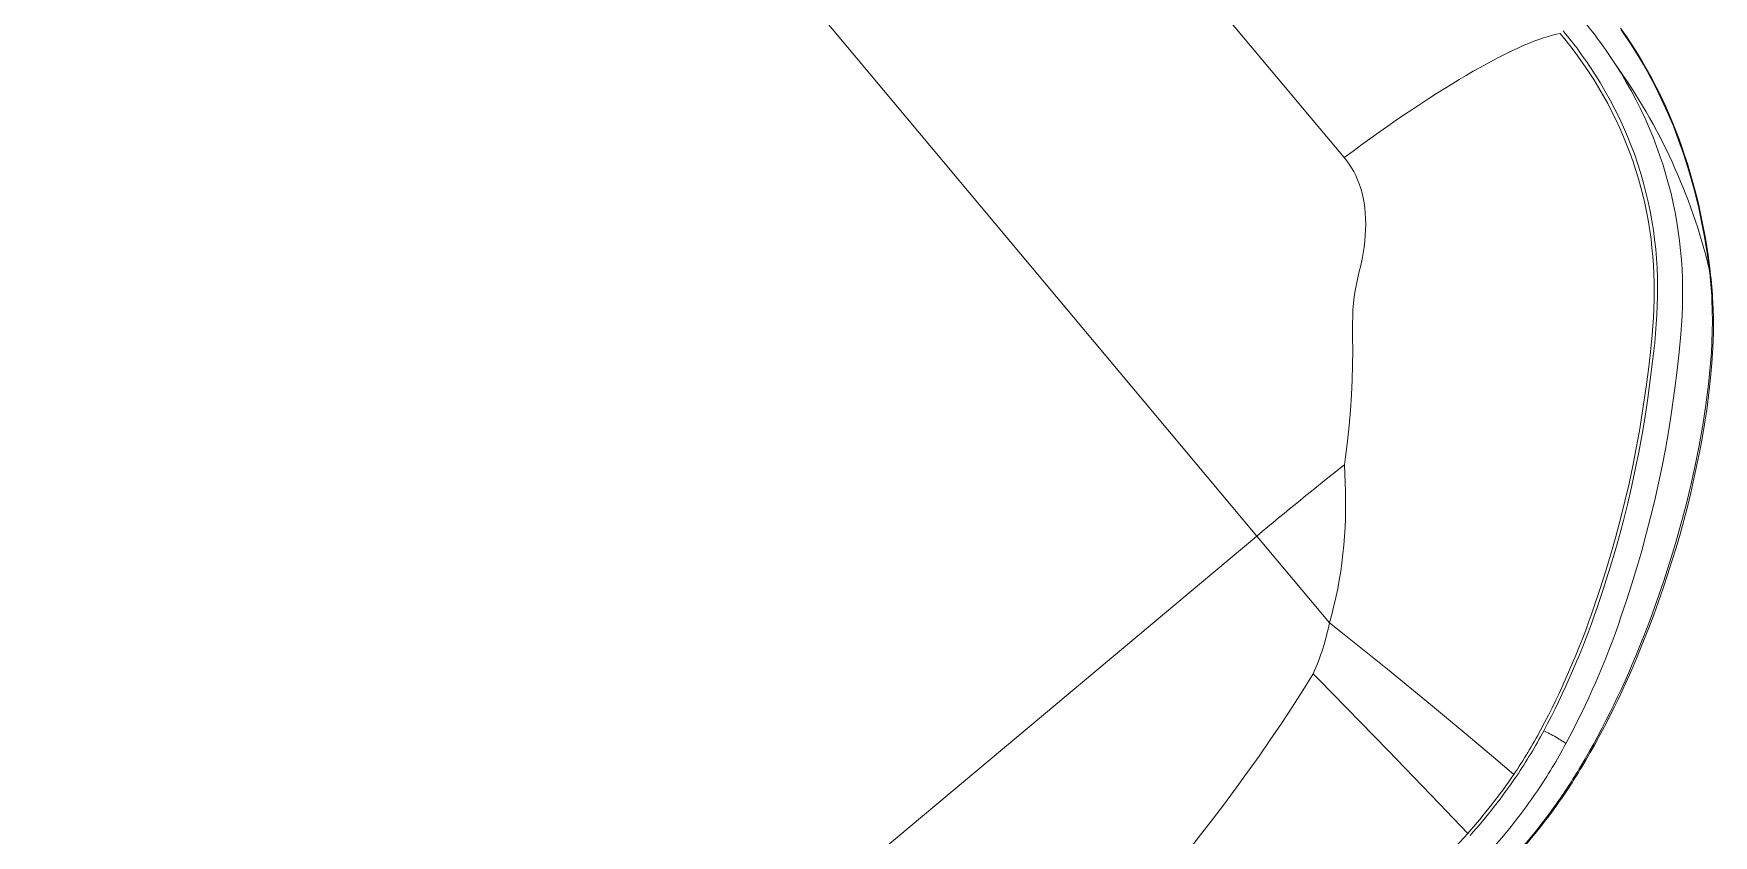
# Model space of a CAD drawing. Header units: metres. Extents: x 2999 to 3109, y 1752 to 1796.
# Drawn here: x 3007.1882 to 3007.4516, y 1760.9077 to 1761.0334 of the extents above; entities that cross this region are included whole.
import ezdxf

# ---------------------------------------------------------------- set-up
doc = ezdxf.new("R2010")
doc.units = ezdxf.units.M
doc.layers.add('MOCHO', color=3, linetype='Continuous', lineweight=15)
doc.layers.add('PAREDES', color=7, linetype='Continuous')

# ---------------------------------------------------------------- blocks, each defined once
blk = doc.blocks.new('*E58')
at = {"layer": 'MOCHO', "lineweight": 13, "extrusion": (0, 0, -1)}
for centre, major_axis, ratio, start_param, end_param in [((317.3357129911165, 406.572426179237), (-0.9135398268699647, -2.646780014038086), 0.10244476118164, 3.141594648361206, 3.51560640335083), ((317.742817483304, 402.6443713696667), (-1.027923107147217, -2.604490995407104), 0.1122784527247029, 3.701299667358398, 5.337861061096191)]:
    blk.add_ellipse(centre, major_axis=major_axis, ratio=ratio, start_param=start_param, end_param=end_param, dxfattribs=at)

msp = doc.modelspace()

# ---------------------------------------------------------------- linework, layer by layer
at = {"layer": 'PAREDES', "color": 253, "lineweight": 0}
for p, q in [((3007.261030417034, 1761.172437638561), (3007.393682273711, 1761.013979366828)), ((3007.201045293503, 1761.168420711736), (3007.380000613126, 1760.954650988679)), ((3007.43793561583, 1761.032952451658), (3007.437011829661, 1761.034269295191)), ((3007.4285156272, 1761.032261978105), (3007.427567038062, 1761.033421279589)), ((3007.429434980532, 1761.031085375872), (3007.4285156272, 1761.032261978105)), ((3007.437100133321, 1761.033986958944), (3007.437845507735, 1761.03291867789)), ((3007.437845507735, 1761.03291867789), (3007.438564376951, 1761.031845998315)), ((3007.438819051196, 1761.031629041249), (3007.43793561583, 1761.032952451658)), ((3007.438564376951, 1761.031845998315), (3007.439257014182, 1761.030769925012)), ((3007.439662672658, 1761.030300966078), (3007.438819051196, 1761.031629041249)), ((3007.430324468769, 1761.029892438539), (3007.429434980532, 1761.031085375872)), ((3007.431183525197, 1761.028684104545), (3007.430324468769, 1761.029892438539)), ((3007.439257014182, 1761.030769925012), (3007.439923828676, 1761.029691347816)), ((3007.440467192329, 1761.0289699665), (3007.439662672658, 1761.030300966078)), ((3007.439923828676, 1761.029691347816), (3007.440565306135, 1761.028611041462)), ((3007.441233640912, 1761.027637283445), (3007.440467192329, 1761.0289699665)), ((3007.432011642692, 1761.027461312464), (3007.431183525197, 1761.028684104545)), ((3007.432808386498, 1761.026224961957), (3007.432011642692, 1761.027461312464)), ((3007.433825644752, 1761.02572903294), (3007.432982091215, 1761.027081700925)), ((3007.437100514674, 1761.027198670008), (3007.436239928293, 1761.028574798406)), ((3007.437926463338, 1761.025806131336), (3007.437100514674, 1761.027198670008)), ((3007.440565306135, 1761.028611041462), (3007.441182011702, 1761.027529638252)), ((3007.441182011702, 1761.027529638252), (3007.44177460955, 1761.026447604645)), ((3007.441963138345, 1761.026304003706), (3007.441233640912, 1761.027637283445)), ((3007.44177460955, 1761.026447604645), (3007.442343756234, 1761.025365321123)), ((3007.442657018411, 1761.02497081601), (3007.441963138345, 1761.026304003706)), ((3007.433573374649, 1761.024975937175), (3007.432808386498, 1761.026224961957)), ((3007.434306316049, 1761.023715108798), (3007.433573374649, 1761.024975937175)), ((3007.434633808747, 1761.024358499472), (3007.433825644752, 1761.02572903294)), ((3007.435006915792, 1761.022443304515), (3007.434306316049, 1761.023715108798)), ((3007.435405604849, 1761.022971649533), (3007.434633808747, 1761.024358499472)), ((3007.438716831036, 1761.024398760785), (3007.437926463338, 1761.025806131336)), ((3007.439470859259, 1761.022978082461), (3007.438716831036, 1761.024398760785)), ((3007.442343756234, 1761.025365321123), (3007.443414433052, 1761.023201370224)), ((3007.443316421172, 1761.023638545402), (3007.442657018411, 1761.02497081601)), ((3007.443942696724, 1761.022307575876), (3007.443316421172, 1761.023638545402)), ((3007.435675014744, 1761.021161356229), (3007.435006915792, 1761.022443304515)), ((3007.436140190478, 1761.021570036346), (3007.435405604849, 1761.022971649533)), ((3007.436310426558, 1761.019870033262), (3007.435675014744, 1761.021161356229)), ((3007.436836899909, 1761.02015519204), (3007.436140190478, 1761.021570036346)), ((3007.44018790976, 1761.0215455719), (3007.439470859259, 1761.022978082461)), ((3007.440867500735, 1761.02010263661), (3007.44018790976, 1761.0215455719)), ((3007.443414433052, 1761.023201370224), (3007.444399241493, 1761.021040108392)), ((3007.444536950296, 1761.020978583922), (3007.443942696724, 1761.022307575876)), ((3007.444399241493, 1761.021040108392), (3007.445303283736, 1761.018883190099)), ((3007.436913057669, 1761.018570112962), (3007.436310426558, 1761.019870033262)), ((3007.437495191751, 1761.018728523989), (3007.436836899909, 1761.02015519204)), ((3007.43748285369, 1761.017262325875), (3007.436913057669, 1761.018570112962)), ((3007.438114699563, 1761.01729139698), (3007.437495191751, 1761.018728523989)), ((3007.441509252138, 1761.018650610086), (3007.440867500735, 1761.02010263661)), ((3007.442112953971, 1761.017190789089), (3007.441509252138, 1761.018650610086)), ((3007.445100479735, 1761.019651730696), (3007.444536950296, 1761.020978583922)), ((3007.445634354619, 1761.018327473801), (3007.445100479735, 1761.019651730696)), ((3007.445303283736, 1761.018883190099), (3007.446131451876, 1761.016731427316)), ((3007.438019827709, 1761.015947369488), (3007.43748285369, 1761.017262325875)), ((3007.438523992814, 1761.014625941285), (3007.438019827709, 1761.015947369488)), ((3007.438695173352, 1761.015845084236), (3007.438114699563, 1761.01729139698)), ((3007.439236449102, 1761.014390851363), (3007.438695173352, 1761.015845084236)), ((3007.442678472691, 1761.015724355281), (3007.442112953971, 1761.017190789089)), ((3007.446139821629, 1761.017005702721), (3007.445634354619, 1761.018327473801)), ((3007.446131451876, 1761.016731427316), (3007.44688836971, 1761.014585049223)), ((3007.44661788232, 1761.01568671861), (3007.446139821629, 1761.017005702721)), ((3007.393682273711, 1761.013979366828), (3007.394086965785, 1761.013470914458)), ((3007.394086965785, 1761.013470914458), (3007.394471516314, 1761.012935153603)), ((3007.438995427663, 1761.013298684197), (3007.438523992814, 1761.014625941285)), ((3007.439434273493, 1761.011966213944), (3007.438995427663, 1761.013298684197)), ((3007.43973852033, 1761.012929847097), (3007.439236449102, 1761.014390851363)), ((3007.443205793923, 1761.014252490596), (3007.442678472691, 1761.015724355281)), ((3007.443695011036, 1761.012776248264), (3007.443205793923, 1761.014252490596)), ((3007.447069664466, 1761.014370291514), (3007.44661788232, 1761.01568671861)), ((3007.44688836971, 1761.014585049223), (3007.447578208279, 1761.012444065173)), ((3007.447496044731, 1761.013056657837), (3007.447069664466, 1761.014370291514)), ((3007.394471516314, 1761.012935153603), (3007.394834460395, 1761.012371932498)), ((3007.394834460395, 1761.012371932498), (3007.395174444407, 1761.011781132841)), ((3007.395174444407, 1761.011781132841), (3007.395490150916, 1761.011162616876)), ((3007.395490150916, 1761.011162616876), (3007.395780303036, 1761.010516459884)), ((3007.395780303036, 1761.010516459884), (3007.396043622262, 1761.009843024334)), ((3007.439840679428, 1761.010629113049), (3007.439434273493, 1761.011966213944)), ((3007.440201462719, 1761.011463169563), (3007.43973852033, 1761.012929847097)), ((3007.440214802484, 1761.009287930844), (3007.439840679428, 1761.010629113049)), ((3007.44062543412, 1761.009991866278), (3007.440201462719, 1761.011463169563)), ((3007.444146289769, 1761.011296642607), (3007.443695011036, 1761.012776248264)), ((3007.444559884013, 1761.009814582645), (3007.444146289769, 1761.011296642607)), ((3007.447898024099, 1761.011745501377), (3007.447496044731, 1761.013056657837)), ((3007.447578208279, 1761.012444065173), (3007.448204779737, 1761.010308223882)), ((3007.448276387536, 1761.010437001679), (3007.447898024099, 1761.011745501377)), ((3007.396043622262, 1761.009843024334), (3007.396278899202, 1761.009142780298)), ((3007.396278899202, 1761.009142780298), (3007.396485056972, 1761.008416348579)), ((3007.396485056972, 1761.008416348579), (3007.396661159093, 1761.007664467512)), ((3007.440556907146, 1761.007943207132), (3007.440214802484, 1761.009287930844)), ((3007.440867217087, 1761.006595387849), (3007.440556907146, 1761.007943207132)), ((3007.441010703935, 1761.008516899045), (3007.44062543412, 1761.009991866278)), ((3007.441357569043, 1761.007039173076), (3007.441010703935, 1761.008516899045)), ((3007.444936123842, 1761.008330981477), (3007.444559884013, 1761.009814582645)), ((3007.44527541197, 1761.00684659412), (3007.444936123842, 1761.008330981477)), ((3007.448204779737, 1761.010308223882), (3007.448771507963, 1761.008177048519)), ((3007.448632030726, 1761.00913075439), (3007.448276387536, 1761.010437001679)), ((3007.448965648848, 1761.007826903686), (3007.448632030726, 1761.00913075439)), ((3007.448771507963, 1761.008177048519), (3007.449281461761, 1761.006049844603)), ((3007.396661159093, 1761.007664467512), (3007.396806399687, 1761.006888004669)), ((3007.396806399687, 1761.006888004669), (3007.396920091782, 1761.006087947061)), ((3007.396920091782, 1761.006087947061), (3007.397001728806, 1761.005265422767)), ((3007.397001728806, 1761.005265422767), (3007.397050904587, 1761.004421653866)), ((3007.44114602427, 1761.005244956203), (3007.440867217087, 1761.006595387849)), ((3007.44139364433, 1761.003892295819), (3007.44114602427, 1761.005244956203)), ((3007.441666449575, 1761.005559517663), (3007.441357569043, 1761.007039173076)), ((3007.441937789329, 1761.004078662517), (3007.441666449575, 1761.005559517663)), ((3007.445578184306, 1761.005362183477), (3007.44527541197, 1761.00684659412)), ((3007.445844939604, 1761.003878366071), (3007.445578184306, 1761.005362183477)), ((3007.449277999091, 1761.006524949174), (3007.448965648848, 1761.007826903686)), ((3007.44984138713, 1761.003926605376), (3007.449277999091, 1761.006524949174)), ((3007.449281461761, 1761.006049844603), (3007.44973739567, 1761.003925793869)), ((3007.397051290116, 1761.002676093438), (3007.397002542977, 1761.00177729306)), ((3007.397050904587, 1761.004421653866), (3007.397067440149, 1761.003558042684)), ((3007.397067440149, 1761.003558042684), (3007.397051290116, 1761.002676093438)), ((3007.441610392897, 1761.002537790323), (3007.44139364433, 1761.003892295819)), ((3007.442172124063, 1761.002597275038), (3007.441937789329, 1761.004078662517)), ((3007.442369977839, 1761.001116012829), (3007.442172124063, 1761.002597275038)), ((3007.446076229402, 1761.00239574291), (3007.445844939604, 1761.003878366071)), ((3007.44973739567, 1761.003925793869), (3007.45014170862, 1761.001804098741)), ((3007.450326916517, 1761.001334123769), (3007.44984138713, 1761.003926605376)), ((3007.396808494502, 1760.999935030012), (3007.396664067762, 1760.998994468534)), ((3007.396921492366, 1761.000863121129), (3007.396808494502, 1760.999935030012)), ((3007.397002542977, 1761.00177729306), (3007.396921492366, 1761.000863121129)), ((3007.441796636483, 1761.001181786334), (3007.441610392897, 1761.002537790323)), ((3007.441952706497, 1760.999824601088), (3007.441796636483, 1761.001181786334)), ((3007.442531954976, 1760.999635461391), (3007.442369977839, 1761.001116012829)), ((3007.446272621015, 1761.000914848618), (3007.446076229402, 1761.00239574291)), ((3007.446434720937, 1760.999436171014), (3007.446272621015, 1761.000914848618)), ((3007.45014170862, 1761.001804098741), (3007.450496474949, 1760.999684087907)), ((3007.450738579749, 1760.99874611058), (3007.450326916517, 1761.001334123769)), ((3007.396488781402, 1760.998042848513), (3007.396283328746, 1760.997081576185)), ((3007.396664067762, 1760.998994468534), (3007.396488781402, 1760.998042848513)), ((3007.442079018424, 1760.998466522705), (3007.441952706497, 1760.999824601088)), ((3007.442175919452, 1760.997107802031), (3007.442079018424, 1760.998466522705)), ((3007.44265866578, 1760.998156151534), (3007.442531954976, 1760.999635461391)), ((3007.442750740412, 1760.996678471496), (3007.44265866578, 1760.998156151534)), ((3007.446563151441, 1760.997960131532), (3007.446434720937, 1760.999436171014)), ((3007.446658542689, 1760.996487118409), (3007.446563151441, 1760.997960131532)), ((3007.450496474949, 1760.999684087907), (3007.45080349936, 1760.997565103123)), ((3007.451079747622, 1760.996161367961), (3007.450738579749, 1760.99874611058)), ((3007.45080349936, 1760.997565103123), (3007.450939616727, 1760.996505804205)), ((3007.395820230081, 1760.995136113318), (3007.395602697407, 1760.994153306064)), ((3007.396053427694, 1760.996112164785), (3007.395820230081, 1760.995136113318)), ((3007.396283328746, 1760.997081576185), (3007.396053427694, 1760.996112164785)), ((3007.442243842748, 1760.995748682293), (3007.442175919452, 1760.997107802031)), ((3007.442283161074, 1760.994389336248), (3007.442243842748, 1760.995748682293)), ((3007.442808858005, 1760.995202751013), (3007.442750740412, 1760.996678471496)), ((3007.442833691978, 1760.993729255342), (3007.442808858005, 1760.995202751013)), ((3007.446721552585, 1760.995017344116), (3007.446658542689, 1760.996487118409)), ((3007.446752848832, 1760.993551009423), (3007.446721552585, 1760.995017344116)), ((3007.395260136946, 1760.992161077231), (3007.395144861588, 1760.991148278158)), ((3007.395413578631, 1760.993162277065), (3007.395260136946, 1760.992161077231)), ((3007.395602697407, 1760.994153306064), (3007.395413578631, 1760.993162277065)), ((3007.442277557931, 1760.991670627154), (3007.442294262701, 1760.993029989438)), ((3007.442294262701, 1760.993029989438), (3007.442283161074, 1760.994389336248)), ((3007.442786631856, 1760.990791174561), (3007.442825900574, 1760.992259789186)), ((3007.442825900574, 1760.992259789186), (3007.442833691978, 1760.993729255342)), ((3007.4467231746, 1760.990633711587), (3007.446753072488, 1760.992088869881)), ((3007.446753072488, 1760.992088869881), (3007.446752848832, 1760.993551009423)), ((3007.395066219055, 1760.990122954279), (3007.395019717759, 1760.989084290614)), ((3007.395144861588, 1760.991148278158), (3007.395066219055, 1760.990122954279)), ((3007.442165702842, 1760.988937214872), (3007.442233947723, 1760.990306750185)), ((3007.442233947723, 1760.990306750185), (3007.442277557931, 1760.991670627154)), ((3007.442718206561, 1760.989320021214), (3007.442786631856, 1760.990791174561)), ((3007.446665410849, 1760.989181532645), (3007.4467231746, 1760.990633711587)), ((3007.451403998894, 1760.99003028176), (3007.451342407669, 1760.991702884226)), ((3007.451425262313, 1760.988361330106), (3007.451403998894, 1760.99003028176)), ((3007.451492509045, 1760.991304012093), (3007.451542484787, 1760.990103987415)), ((3007.451542484787, 1760.990103987415), (3007.451571966081, 1760.988903342397)), ((3007.395019717759, 1760.989084290614), (3007.394998947666, 1760.988031885962)), ((3007.394998947666, 1760.988031885962), (3007.395004873727, 1760.985884329597)), ((3007.441967406163, 1760.986208150983), (3007.442075881802, 1760.987569397278)), ((3007.442075881802, 1760.987569397278), (3007.442165702842, 1760.988937214872)), ((3007.442507952272, 1760.986386788749), (3007.44262407134, 1760.987850507936)), ((3007.44262407134, 1760.987850507936), (3007.442718206561, 1760.989320021214)), ((3007.446479348035, 1760.986301744034), (3007.44658301702, 1760.987736454718)), ((3007.44658301702, 1760.987736454718), (3007.446665410849, 1760.989181532645)), ((3007.451407439228, 1760.986697446499), (3007.451425262313, 1760.988361330106)), ((3007.451581128936, 1760.987708094705), (3007.451570598927, 1760.986512838013)), ((3007.451571966081, 1760.988903342397), (3007.451581128936, 1760.987708094705)), ((3007.395004873727, 1760.985884329597), (3007.395025573826, 1760.983680378827)), ((3007.44170265557, 1760.983487014483), (3007.441967406163, 1760.986208150983)), ((3007.442055401254, 1760.982010132008), (3007.44237266527, 1760.984925072055)), ((3007.44237266527, 1760.984925072055), (3007.442507952272, 1760.986386788749)), ((3007.446219129717, 1760.983457005774), (3007.446479348035, 1760.986301744034)), ((3007.451263488372, 1760.983385216091), (3007.451352694067, 1760.985038731521)), ((3007.451493585196, 1760.984135798563), (3007.451348024132, 1760.981773251962)), ((3007.451352694067, 1760.985038731521), (3007.451407439228, 1760.986697446499)), ((3007.451570598927, 1760.986512838013), (3007.451493585196, 1760.984135798563)), ((3007.395025573826, 1760.983680378827), (3007.395014383952, 1760.98142564345)), ((3007.441385988965, 1760.980758673675), (3007.44170265557, 1760.983487014483)), ((3007.441690557707, 1760.979115278274), (3007.442055401254, 1760.982010132008)), ((3007.445903776367, 1760.980638764421), (3007.446219129717, 1760.983457005774)), ((3007.450992637534, 1760.980094785245), (3007.451142535368, 1760.981737082124)), ((3007.451348024132, 1760.981773251962), (3007.451141841871, 1760.979426878552)), ((3007.451142535368, 1760.981737082124), (3007.451263488372, 1760.983385216091)), ((3007.39494939121, 1760.979124335254), (3007.394832410304, 1760.976780918511)), ((3007.395014383952, 1760.98142564345), (3007.39494939121, 1760.979124335254)), ((3007.441028157792, 1760.978024666755), (3007.441385988965, 1760.980758673675)), ((3007.441289656075, 1760.976248902263), (3007.441690557707, 1760.979115278274)), ((3007.445547553969, 1760.9778494706), (3007.445903776367, 1760.980638764421)), ((3007.450816628939, 1760.978459504008), (3007.450992637534, 1760.980094785245)), ((3007.451141841871, 1760.979426878552), (3007.450883087564, 1760.977099257631)), ((3007.394832410304, 1760.976780918511), (3007.394667124327, 1760.974399551054)), ((3007.440424848456, 1760.973915573285), (3007.441028157792, 1760.978024666755)), ((3007.440856842198, 1760.973413539353), (3007.441289656075, 1760.976248902263)), ((3007.444952723544, 1760.973719456826), (3007.445547553969, 1760.9778494706)), ((3007.45039672956, 1760.975214358783), (3007.450617201082, 1760.976832397106)), ((3007.450883087564, 1760.977099257631), (3007.450579145404, 1760.974793287408)), ((3007.450617201082, 1760.976832397106), (3007.450816628939, 1760.978459504008)), ((3007.394667124327, 1760.974399551054), (3007.394455286607, 1760.971984188091)), ((3007.439976122722, 1760.971164396937), (3007.440424848456, 1760.973915573285)), ((3007.444516967469, 1760.970994719131), (3007.444952723544, 1760.973719456826)), ((3007.449900487553, 1760.972008183906), (3007.45039672956, 1760.975214358783)), ((3007.450579145404, 1760.974793287408), (3007.450236079659, 1760.97251066163)), ((3007.394455286607, 1760.971984188091), (3007.394196943684, 1760.969538470371)), ((3007.439484740201, 1760.968404773029), (3007.439976122722, 1760.971164396937)), ((3007.440389986039, 1760.970605078175), (3007.440856842198, 1760.973413539353)), ((3007.444045762293, 1760.968286511944), (3007.444516967469, 1760.970994719131)), ((3007.449339272827, 1760.968842896016), (3007.449900487553, 1760.972008183906)), ((3007.450236079659, 1760.97251066163), (3007.449858471973, 1760.970252111473)), ((3007.394196943684, 1760.969538470371), (3007.39389058984, 1760.96706563466)), ((3007.438945878776, 1760.965643888026), (3007.439484740201, 1760.968404773029)), ((3007.439884262392, 1760.967821628488), (3007.440389986039, 1760.970605078175)), ((3007.448717494791, 1760.965712395911), (3007.449339272827, 1760.968842896016)), ((3007.449858471973, 1760.970252111473), (3007.449449018352, 1760.968015913994)), ((3007.39389058984, 1760.96706563466), (3007.393718570212, 1760.965819920061)), ((3007.393718570212, 1760.965819920061), (3007.393800233067, 1760.964417479439)), ((3007.439334434077, 1760.965060318389), (3007.439884262392, 1760.967821628488)), ((3007.443534591123, 1760.9655939792), (3007.444045762293, 1760.968286511944)), ((3007.448035470778, 1760.962611954495), (3007.448717494791, 1760.965712395911)), ((3007.449008745782, 1760.96579886945), (3007.448537918648, 1760.963598950535)), ((3007.449449018352, 1760.968015913994), (3007.449008745782, 1760.96579886945)), ((3007.393800233067, 1760.964417479439), (3007.393860663841, 1760.963014039768)), ((3007.438356254232, 1760.962884405214), (3007.438945878776, 1760.965643888026)), ((3007.438737413263, 1760.962315518322), (3007.439334434077, 1760.965060318389)), ((3007.442979900241, 1760.962916255273), (3007.443534591123, 1760.9655939792)), ((3007.448537918648, 1760.963598950535), (3007.4480363097, 1760.961414693448)), ((3007.393860663841, 1760.963014039768), (3007.393899116644, 1760.961610289992)), ((3007.393899116644, 1760.961610289992), (3007.393914833754, 1760.960206968849)), ((3007.437715577476, 1760.960122819082), (3007.438356254232, 1760.962884405214)), ((3007.438094564061, 1760.959584410261), (3007.438737413263, 1760.962315518322)), ((3007.4423816853, 1760.96025353552), (3007.442979900241, 1760.962916255273)), ((3007.447291963992, 1760.959537272895), (3007.448035470778, 1760.962611954495)), ((3007.4480363097, 1760.961414693448), (3007.44750355209, 1760.959244159338)), ((3007.393907065202, 1760.95880484147), (3007.393875074627, 1760.957404704271)), ((3007.393914833754, 1760.960206968849), (3007.393907065202, 1760.95880484147)), ((3007.43702541052, 1760.957358666207), (3007.437715577476, 1760.960122819082)), ((3007.437408005705, 1760.956866340578), (3007.438094564061, 1760.959584410261)), ((3007.441742028796, 1760.957604996258), (3007.4423816853, 1760.96025353552)), ((3007.446487834114, 1760.956485707787), (3007.447291963992, 1760.959537272895)), ((3007.44750355209, 1760.959244159338), (3007.446940248736, 1760.957086818161)), ((3007.393818176546, 1760.956007316666), (3007.393735659902, 1760.954613516157)), ((3007.393875074627, 1760.957404704271), (3007.393818176546, 1760.956007316666)), ((3007.436286846877, 1760.954592185434), (3007.43702541052, 1760.957358666207)), ((3007.436679269187, 1760.954160740283), (3007.437408005705, 1760.956866340578)), ((3007.441062507683, 1760.954969609493), (3007.441742028796, 1760.957604996258)), ((3007.445626279444, 1760.95345631491), (3007.446487834114, 1760.956485707787)), ((3007.446940248736, 1760.957086818161), (3007.446347629171, 1760.95494236595)), ((3007.380000613126, 1760.954650988679), (3007.188183140293, 1760.794072789535)), ((3007.380000613126, 1760.954650988679), (3007.391380864839, 1760.941056795099)), ((3007.393626891859, 1760.953224106232), (3007.393491259041, 1760.951839926566)), ((3007.393735659902, 1760.954613516157), (3007.393626891859, 1760.953224106232)), ((3007.435500405159, 1760.951823850712), (3007.436286846877, 1760.954592185434)), ((3007.435909190051, 1760.951467015384), (3007.436679269187, 1760.954160740283)), ((3007.440344187127, 1760.952346316777), (3007.441062507683, 1760.954969609493)), ((3007.444709846367, 1760.950447882847), (3007.445626279444, 1760.95345631491)), ((3007.445726772999, 1760.952810273731), (3007.445078482306, 1760.950690058794)), ((3007.446347629171, 1760.95494236595), (3007.445726772999, 1760.952810273731)), ((3007.393328169563, 1760.950461814928), (3007.393137109631, 1760.949090634659)), ((3007.393491259041, 1760.951839926566), (3007.393328169563, 1760.950461814928)), ((3007.434666101446, 1760.949054332183), (3007.435500405159, 1760.951823850712)), ((3007.435098052604, 1760.948784707409), (3007.435909190051, 1760.951467015384)), ((3007.439587569354, 1760.949734185387), (3007.440344187127, 1760.952346316777)), ((3007.443740176318, 1760.947459377884), (3007.444709846367, 1760.950447882847)), ((3007.445078482306, 1760.950690058794), (3007.444403408711, 1760.948581251771)), ((3007.392917596737, 1760.947727235497), (3007.392669224561, 1760.946372471256)), ((3007.393137109631, 1760.949090634659), (3007.392917596737, 1760.947727235497)), ((3007.433783376914, 1760.946284535091), (3007.434666101446, 1760.949054332183)), ((3007.434245498227, 1760.946113436544), (3007.435098052604, 1760.948784707409)), ((3007.438792581958, 1760.94713239853), (3007.439587569354, 1760.949734185387)), ((3007.44271810374, 1760.944489827018), (3007.443740176318, 1760.947459377884)), ((3007.444403408711, 1760.948581251771), (3007.443701926312, 1760.946483429556)), ((3007.392391631673, 1760.945027213435), (3007.392084509431, 1760.943692318019)), ((3007.392669224561, 1760.946372471256), (3007.392391631673, 1760.945027213435)), ((3007.432851164225, 1760.943515615562), (3007.433783376914, 1760.946284535091)), ((3007.433350567253, 1760.943452518809), (3007.434245498227, 1760.946113436544)), ((3007.437958784953, 1760.944540269487), (3007.438792581958, 1760.94713239853)), ((3007.443701926312, 1760.946483429556), (3007.442974287862, 1760.944396266454)), ((3007.391747641151, 1760.942368578687), (3007.391380874634, 1760.941056783399)), ((3007.392084509431, 1760.943692318019), (3007.391747641151, 1760.942368578687)), ((3007.433350758798, 1760.943452480165), (3007.433340780051, 1760.94342349088)), ((3007.437085063028, 1760.941956824786), (3007.437958784953, 1760.944540269487)), ((3007.442220420152, 1760.942319303192), (3007.441440109039, 1760.940252201305)), ((3007.44164358561, 1760.941538378357), (3007.44271810374, 1760.944489827018)), ((3007.442974287862, 1760.944396266454), (3007.442220420152, 1760.942319303192)), ((3007.393398578669, 1760.939447859562), (3007.391380864839, 1760.941056795099)), ((3007.400458262288, 1760.93376854049), (3007.393398578669, 1760.939447859562)), ((3007.437085072822, 1760.941956813086), (3007.437077159162, 1760.941933890637)), ((3007.440515666605, 1760.938604152565), (3007.44164358561, 1760.941538378357)), ((3007.441440109039, 1760.940252201305), (3007.440632929512, 1760.938194565203)), ((3007.440515627427, 1760.938604199365), (3007.44046833229, 1760.938484412132)), ((3007.440633304213, 1760.938195615158), (3007.440583800683, 1760.938071810156)), ((3007.388833102426, 1760.933066692825), (3007.387205900818, 1760.930435432381)), ((3007.38968194554, 1760.932199212339), (3007.388833102426, 1760.933066692825)), ((3007.400579306571, 1760.921013132626), (3007.38968194554, 1760.932199212339)), ((3007.407225350776, 1760.928247539341), (3007.400458262288, 1760.93376854049)), ((3007.387205900818, 1760.930435432381), (3007.385540568459, 1760.927834317343)), ((3007.385540568459, 1760.927834317343), (3007.383834786699, 1760.925250999291)), ((3007.412516133083, 1760.923866888597), (3007.407225350776, 1760.928247539341)), ((3007.383834786699, 1760.925250999291), (3007.382098816458, 1760.92269144134)), ((3007.417114690289, 1760.919994389209), (3007.412516133083, 1760.923866888597)), ((3007.382098816458, 1760.92269144134), (3007.380338977434, 1760.920159302213)), ((3007.408596410089, 1760.912712692695), (3007.400579306571, 1760.921013132626)), ((3007.380338977434, 1760.920159302213), (3007.378552235745, 1760.917647544864)), ((3007.42028580784, 1760.91726675239), (3007.417114690289, 1760.919994389209)), ((3007.378552235745, 1760.917647544864), (3007.376739755205, 1760.915155551616)), ((3007.376739755205, 1760.915155551616), (3007.374902681943, 1760.912682749687)), ((3007.374902681943, 1760.912682749687), (3007.37304206033, 1760.910228640306)), ((3007.413069682827, 1760.908033640101), (3007.408596410089, 1760.912712692695)), ((3007.426668413177, 1760.912245371506), (3007.426616154937, 1760.912172113212)), ((3007.426761830857, 1760.912086155587), (3007.426709407749, 1760.91201323686)), ((3007.371158899507, 1760.907792754904), (3007.369254130389, 1760.905374658925)), ((3007.37304206033, 1760.910228640306), (3007.371158899507, 1760.907792754904)), ((3007.410623402714, 1760.905330532333), (3007.413069682827, 1760.908033640101))]:
    msp.add_line(p, q, dxfattribs=at)
for centre, radius, start, end in [((3007.374883894248, 1760.989011191202), 0.07300571581387866, 32.8147366294439, 39.87269859774338), ((3007.376390002989, 1760.990822821255), 0.06721132801154579, 32.64790196877567, 39.80028493593455), ((3007.379280019738, 1760.988078856353), 0.07215342022411202, 2.878986819790075, 6.707008050594098), ((3007.378445174508, 1760.987544760366), 0.07314394281761491, 2.940910239976767, 6.76534966202629), ((3007.354242675328, 1760.94849267947), 0.03787469111125678, 335.9649694465022, 348.6778365562302), ((3007.353186731053, 1760.962476706043), 0.08090887793979709, 326.0287230570286, 331.8422862779682), ((3007.353188963118, 1760.962484106626), 0.08140348311985125, 326.0440429597239, 331.8666221880389), ((3007.353231763201, 1760.962497042063), 0.08538329627395332, 325.9554141859837, 331.7678857275151), ((3007.351858963524, 1760.965529145731), 0.09184563376190892, 324.5391270066241, 329.2481736394124), ((3007.351611410219, 1760.966051927974), 0.09251973263425267, 324.3176586845339, 328.9828833298944), ((3007.344260075942, 1760.969253208503), 0.09210074871819199, 318.3406693505329, 325.6356464671898), ((3007.34412606732, 1760.969337839386), 0.0927512045016419, 318.3658242935341, 325.6586559886158), ((3007.344526386566, 1760.96915193709), 0.09632449232766767, 318.2526758238675, 325.5743319105778), ((3007.34605108601, 1760.970499843354), 0.0994629731442588, 316.8706824318165, 324.0960936767694), ((3007.346111054047, 1760.970813234401), 0.09976744943811629, 316.6980152239967, 323.8879437593584)]:
    msp.add_arc(centre, radius, start, end, dxfattribs=at)
for centre, major_axis, ratio, start_param, end_param in [((3007.385097758466, 1760.994245666722), (-0.04600622738263516, -0.03851368308275507), 0.1693032900500732, 3.418594360357395, 4.385780334472413), ((3007.358064766967, 1760.969642923005), (-0.05812267620358124, -0.0792216465831053), 0.9586157336452943, 2.464782476884177, 2.837867975710375), ((3007.40263517841, 1760.927613039975), (-0.1160910594160415, -0.0971845593279437), 0.2329028696193705, 4.595291288692052, 4.712389024096427), ((3007.355212379939, 1760.987053616553), (-0.005395596770401329, -0.1118837780862866), 0.760527716491222, 1.012414781372508, 1.208046762254525), ((3007.354784046066, 1760.987122847962), (-0.005473367137424167, -0.1127239243708824), 0.7631640393259916, 1.01501163646332, 1.21002420588484), ((3007.358821498755, 1760.985927664399), (-0.007005705637217292, -0.1138304184629866), 0.7543044380574667, 1.022725431078214, 1.22082313692525), ((3007.373690769416, 1760.99087351262), (-0.00856542640752812, -0.1141159916664371), 0.6764992573756513, 0.9363521018736556, 1.145234433736959), ((3007.373724787358, 1760.990385322588), (-0.008745222983926897, -0.1134812368479799), 0.6819158057558314, 0.9370177665563713, 1.145007459258352)]:
    msp.add_ellipse(centre, major_axis=major_axis, ratio=ratio, start_param=start_param, end_param=end_param, dxfattribs=at)

# ---------------------------------------------------------------- block references
at = {"layer": 'PAREDES', "color": 253, "lineweight": 0, "extrusion": (0, 0, -1), "xscale": 0.000999982880766, "yscale": 0.000999982880766, "zscale": -0.000999982880766, "rotation": 140.0659303304276}
msp.add_blockref('*E58', (-3006.924202375608, 1761.027871762262), dxfattribs=at)

doc.saveas('drawing.dxf')
